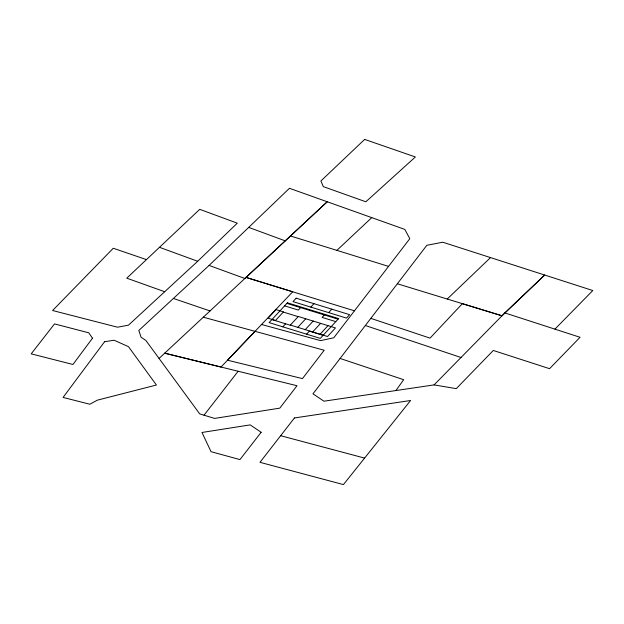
<?xml version="1.0" encoding="UTF-8"?>
<svg xmlns="http://www.w3.org/2000/svg" width="624" height="624" viewBox="0 0 624 624"><rect width="100%" height="100%" fill="white"/><g stroke="black" fill="none" stroke-linecap="round" stroke-linejoin="round"><path stroke-width="0.94" d="M395.889 390.554L403.681 379.704L340.096 358.449M554.9 329.144L592.8 290.534L442.79 242.221L426.832 245.302L312.967 393.838L323.95 401.201L434.078 384.899L456.277 388.643L493.295 350.462L549.565 368.675L580.055 337.288L504.824 312.913L434.078 384.899M261.557 324.496L320.549 340.618L333.785 337.779L409.804 238.688L404.82 229.406L289.45 188.292L209.079 265.426L138.801 330.478L141.063 337.202L145.852 340.439L199.696 413.876L204.025 415.202L238.142 371.241M275.371 320.635L283.452 311.899L276.026 309.613L268.094 318.193L275.519 320.479M282.82 326.828L285.628 323.801M300.581 307.624L298.319 310.073L284.614 305.846M310.807 307.102L313.981 303.67M297.812 327.35L305.744 318.77M305.237 329.644L313.17 321.064M306.595 334.16L309.403 331.126L323.107 335.353M324.355 314.948L322.093 317.398L335.798 321.625M328.637 312.601L331.812 309.169M312.671 331.929L320.603 323.357M320.096 334.222L328.029 325.642M255.029 331.344L227.542 360.196L302.461 378.612L324.207 350.243L203.315 317.195M146.453 259.607L113.264 248.258L52.595 310.518L117.507 327.202L128.466 325.166L197.691 261.269L237.284 223.174L199.742 209.336L126.773 278.171L164.697 291.736M447.229 299.021L490.534 257.595M370.828 318.373L430.022 338.138L462.376 303.67L501.992 315.791L544.682 275.051L504.824 312.913M336.882 250.364L371.756 217.628M159.05 358.449L327.21 201.763L244.858 278.491L209.079 265.426M280.66 435.708L364.611 458.094M204.025 415.202L214.601 418.415L279.802 408.143L297.001 385.726L164.697 353.184L221.013 367.045L292.718 291.79L246.028 277.407L354.463 310.822M397.34 283.756L501.992 315.791M286.876 303.397L338.068 319.176M283.312 312.062L298.171 316.641M290.378 325.057L327.53 336.515L335.462 327.935L298.311 316.485L290.23 325.221L271.916 319.574M290.48 235.981L388.549 266.386M365.352 325.525L461.019 357.49M173.394 298.459L210.031 310.947M159.479 247.322L197.691 261.269M248.648 227.37L285.262 240.864M92.492 338.208L72.938 364.486L31.2 353.847L54.522 323.903L88.756 332.803L92.492 338.208M104.575 341.718L63.071 397.418L89.848 404.235L97.305 400.179L156.429 385.024L128.466 346.655L114.145 340.228L104.575 341.718M261.152 432.284L239.951 459.592L211.052 451.69L201.981 432.471L250.193 424.882L261.152 432.284M294.434 417.963L259.982 462.329L343.434 484.598L410.584 400.499L294.434 417.963M287.414 302.812L269.116 322.608L320.299 338.387L338.606 318.591L287.414 302.812M296.15 298.178L292.976 301.61L346.468 318.1L349.643 314.668L296.15 298.178M364.658 139.402L320.923 180.937L323.279 186.615L365.851 201.786L415.373 156.967L364.658 139.402"/></g></svg>
